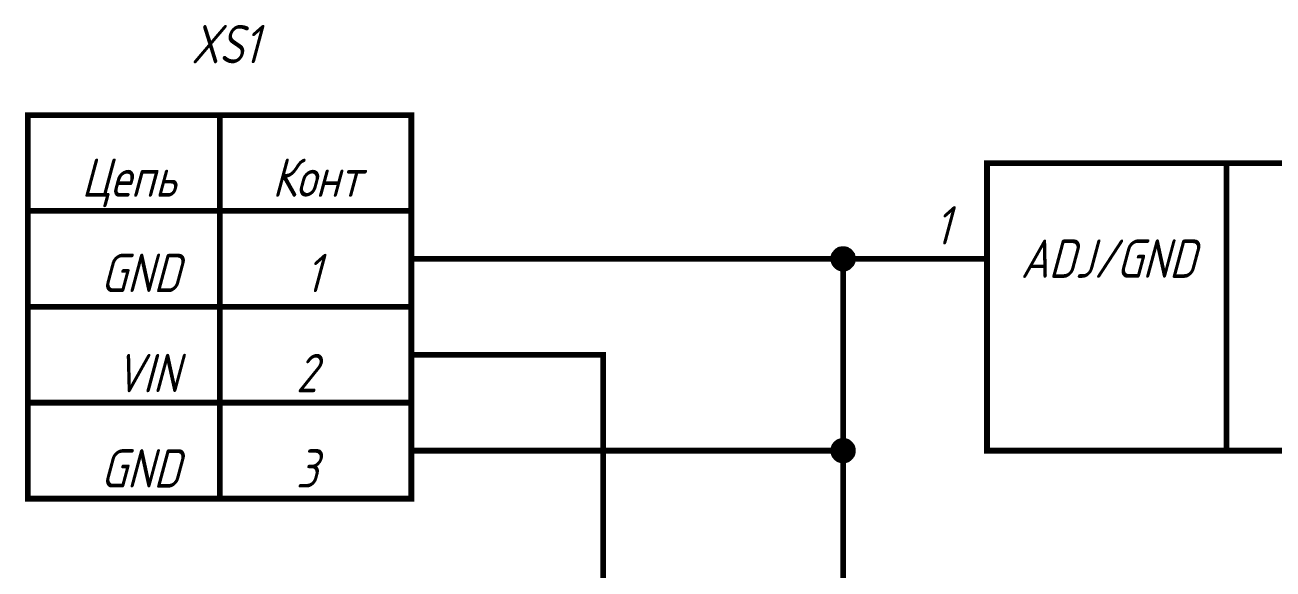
# Model space of a CAD drawing. Extents: x 260 to 1101, y 70 to 664.
# Drawn here: x 391.5 to 456.6, y 200.6 to 229 of the extents above; entities that cross this region are included whole.
import ezdxf

# ---------------------------------------------------------------- set-up
doc = ezdxf.new("R2010")
doc.units = 0
doc.header["$MEASUREMENT"] = 0
doc.layers.add('Sheet', color=255, linetype='CONTINUOUS')
doc.styles.add('GOST type A0', font='', dxfattribs={"oblique": 15, "height": 3.5})
doc.styles.get('GOST type A0').set_extended_font_data('GOST type A')

msp = doc.modelspace()

# ---------------------------------------------------------------- linework, layer by layer
at = {"layer": 'Sheet', "const_width": 0.3}
for points in [[(391.673, 224.283), (411.657, 224.283), (411.657, 204.291), (391.673, 204.291), (391.673, 224.283)], [(441.658, 221.782), (476.642, 221.782), (476.642, 206.792), (441.658, 206.792), (441.658, 221.782)]]:
    msp.add_lwpolyline(points, close=True, dxfattribs=at)
at = {"layer": 'Sheet'}
for points, const_width in [([(401.673, 224.283), (401.673, 204.291)], 0.3), ([(454.142, 221.782), (454.142, 206.792)], 0.3), ([(411.657, 219.297), (391.673, 219.297)], 0.3), ([(433.645, 216.796), (433.645, 216.827), (433.645, 216.842), (433.645, 216.873), (433.661, 216.905), (433.661, 216.92), (433.676, 216.951), (433.676, 216.967), (433.692, 216.998), (433.692, 217.013), (433.707, 217.029), (433.723, 217.06), (433.738, 217.075), (433.754, 217.091), (433.769, 217.106), (433.785, 217.138), (433.8, 217.153), (433.816, 217.169), (433.831, 217.184), (433.847, 217.2), (433.878, 217.215), (433.894, 217.215), (433.909, 217.231), (433.94, 217.246), (433.956, 217.262), (433.987, 217.262), (434.002, 217.277), (434.033, 217.277), (434.049, 217.277), (434.08, 217.293), (434.111, 217.293), (434.126, 217.293), (434.158, 217.293)], 0.3), ([(433.645, 216.796), (433.645, 216.827), (433.645, 216.842), (433.645, 216.873), (433.661, 216.905), (433.661, 216.92), (433.676, 216.951), (433.676, 216.967), (433.692, 216.998), (433.692, 217.013), (433.707, 217.029), (433.723, 217.06), (433.738, 217.075), (433.754, 217.091), (433.769, 217.106), (433.785, 217.138), (433.8, 217.153), (433.816, 217.169), (433.831, 217.184), (433.847, 217.2), (433.878, 217.215), (433.894, 217.215), (433.909, 217.231), (433.94, 217.246), (433.956, 217.262), (433.987, 217.262), (434.002, 217.277), (434.033, 217.277), (434.049, 217.277), (434.08, 217.293), (434.111, 217.293), (434.126, 217.293), (434.158, 217.293)], 0.3), ([(433.645, 216.796), (433.645, 216.827), (433.645, 216.842), (433.645, 216.873), (433.661, 216.905), (433.661, 216.92), (433.676, 216.951), (433.676, 216.967), (433.692, 216.998), (433.692, 217.013), (433.707, 217.029), (433.723, 217.06), (433.738, 217.075), (433.754, 217.091), (433.769, 217.106), (433.785, 217.138), (433.8, 217.153), (433.816, 217.169), (433.831, 217.184), (433.847, 217.2), (433.878, 217.215), (433.894, 217.215), (433.909, 217.231), (433.94, 217.246), (433.956, 217.262), (433.987, 217.262), (434.002, 217.277), (434.033, 217.277), (434.049, 217.277), (434.08, 217.293), (434.111, 217.293), (434.126, 217.293), (434.158, 217.293)], 0.3), ([(433.645, 216.796), (433.645, 216.827), (433.645, 216.842), (433.645, 216.873), (433.661, 216.905), (433.661, 216.92), (433.676, 216.951), (433.676, 216.967), (433.692, 216.998), (433.692, 217.013), (433.707, 217.029), (433.723, 217.06), (433.738, 217.075), (433.754, 217.091), (433.769, 217.106), (433.785, 217.138), (433.8, 217.153), (433.816, 217.169), (433.831, 217.184), (433.847, 217.2), (433.878, 217.215), (433.894, 217.215), (433.909, 217.231), (433.94, 217.246), (433.956, 217.262), (433.987, 217.262), (434.002, 217.277), (434.033, 217.277), (434.049, 217.277), (434.08, 217.293), (434.111, 217.293), (434.126, 217.293), (434.158, 217.293)], 0.3), ([(433.645, 216.796), (433.645, 216.827), (433.645, 216.842), (433.645, 216.873), (433.661, 216.905), (433.661, 216.92), (433.676, 216.951), (433.676, 216.967), (433.692, 216.998), (433.692, 217.013), (433.707, 217.029), (433.723, 217.06), (433.738, 217.075), (433.754, 217.091), (433.769, 217.106), (433.785, 217.138), (433.8, 217.153), (433.816, 217.169), (433.831, 217.184), (433.847, 217.2), (433.878, 217.215), (433.894, 217.215), (433.909, 217.231), (433.94, 217.246), (433.956, 217.262), (433.987, 217.262), (434.002, 217.277), (434.033, 217.277), (434.049, 217.277), (434.08, 217.293), (434.111, 217.293), (434.126, 217.293), (434.158, 217.293)], 0.0991), ([(433.645, 216.796), (433.645, 216.827), (433.645, 216.842), (433.645, 216.873), (433.661, 216.905), (433.661, 216.92), (433.676, 216.951), (433.676, 216.967), (433.692, 216.998), (433.692, 217.013), (433.707, 217.029), (433.723, 217.06), (433.738, 217.075), (433.754, 217.091), (433.769, 217.106), (433.785, 217.138), (433.8, 217.153), (433.816, 217.169), (433.831, 217.184), (433.847, 217.2), (433.878, 217.215), (433.894, 217.215), (433.909, 217.231), (433.94, 217.246), (433.956, 217.262), (433.987, 217.262), (434.002, 217.277), (434.033, 217.277), (434.049, 217.277), (434.08, 217.293), (434.111, 217.293), (434.126, 217.293), (434.158, 217.293)], 0.0991), ([(433.645, 216.796), (433.645, 216.827), (433.645, 216.842), (433.645, 216.873), (433.661, 216.905), (433.661, 216.92), (433.676, 216.951), (433.676, 216.967), (433.692, 216.998), (433.692, 217.013), (433.707, 217.029), (433.723, 217.06), (433.738, 217.075), (433.754, 217.091), (433.769, 217.106), (433.785, 217.138), (433.8, 217.153), (433.816, 217.169), (433.831, 217.184), (433.847, 217.2), (433.878, 217.215), (433.894, 217.215), (433.909, 217.231), (433.94, 217.246), (433.956, 217.262), (433.987, 217.262), (434.002, 217.277), (434.033, 217.277), (434.049, 217.277), (434.08, 217.293), (434.111, 217.293), (434.126, 217.293), (434.158, 217.293)], 0.0991), ([(433.645, 216.796), (433.645, 216.827), (433.645, 216.842), (433.645, 216.873), (433.661, 216.905), (433.661, 216.92), (433.676, 216.951), (433.676, 216.967), (433.692, 216.998), (433.692, 217.013), (433.707, 217.029), (433.723, 217.06), (433.738, 217.075), (433.754, 217.091), (433.769, 217.106), (433.785, 217.138), (433.8, 217.153), (433.816, 217.169), (433.831, 217.184), (433.847, 217.2), (433.878, 217.215), (433.894, 217.215), (433.909, 217.231), (433.94, 217.246), (433.956, 217.262), (433.987, 217.262), (434.002, 217.277), (434.033, 217.277), (434.049, 217.277), (434.08, 217.293), (434.111, 217.293), (434.126, 217.293), (434.158, 217.293)], 0.0991), ([(434.158, 217.293), (434.158, 217.293)], 0.3), ([(434.158, 217.293), (434.189, 217.293), (434.204, 217.293), (434.235, 217.293), (434.266, 217.277), (434.282, 217.277), (434.313, 217.277), (434.328, 217.262), (434.359, 217.262), (434.375, 217.246), (434.406, 217.231), (434.422, 217.215), (434.437, 217.215), (434.468, 217.2), (434.484, 217.184), (434.499, 217.169), (434.515, 217.153), (434.53, 217.138), (434.546, 217.106), (434.561, 217.091), (434.577, 217.075), (434.592, 217.06), (434.608, 217.029), (434.623, 217.013), (434.623, 216.998), (434.639, 216.967), (434.639, 216.951), (434.654, 216.92), (434.654, 216.905), (434.67, 216.873), (434.67, 216.842), (434.67, 216.827), (434.67, 216.796)], 0.3), ([(434.158, 217.293), (434.158, 217.293)], 0.3), ([(434.158, 217.293), (434.189, 217.293), (434.204, 217.293), (434.235, 217.293), (434.266, 217.277), (434.282, 217.277), (434.313, 217.277), (434.328, 217.262), (434.359, 217.262), (434.375, 217.246), (434.406, 217.231), (434.422, 217.215), (434.437, 217.215), (434.468, 217.2), (434.484, 217.184), (434.499, 217.169), (434.515, 217.153), (434.53, 217.138), (434.546, 217.106), (434.561, 217.091), (434.577, 217.075), (434.592, 217.06), (434.608, 217.029), (434.623, 217.013), (434.623, 216.998), (434.639, 216.967), (434.639, 216.951), (434.654, 216.92), (434.654, 216.905), (434.67, 216.873), (434.67, 216.842), (434.67, 216.827), (434.67, 216.796)], 0.3), ([(434.158, 217.293), (434.158, 217.293)], 0.3), ([(434.158, 217.293), (434.189, 217.293), (434.204, 217.293), (434.235, 217.293), (434.266, 217.277), (434.282, 217.277), (434.313, 217.277), (434.328, 217.262), (434.359, 217.262), (434.375, 217.246), (434.406, 217.231), (434.422, 217.215), (434.437, 217.215), (434.468, 217.2), (434.484, 217.184), (434.499, 217.169), (434.515, 217.153), (434.53, 217.138), (434.546, 217.106), (434.561, 217.091), (434.577, 217.075), (434.592, 217.06), (434.608, 217.029), (434.623, 217.013), (434.623, 216.998), (434.639, 216.967), (434.639, 216.951), (434.654, 216.92), (434.654, 216.905), (434.67, 216.873), (434.67, 216.842), (434.67, 216.827), (434.67, 216.796)], 0.3), ([(434.158, 217.293), (434.158, 217.293)], 0.3), ([(434.158, 217.293), (434.189, 217.293), (434.204, 217.293), (434.235, 217.293), (434.266, 217.277), (434.282, 217.277), (434.313, 217.277), (434.328, 217.262), (434.359, 217.262), (434.375, 217.246), (434.406, 217.231), (434.422, 217.215), (434.437, 217.215), (434.468, 217.2), (434.484, 217.184), (434.499, 217.169), (434.515, 217.153), (434.53, 217.138), (434.546, 217.106), (434.561, 217.091), (434.577, 217.075), (434.592, 217.06), (434.608, 217.029), (434.623, 217.013), (434.623, 216.998), (434.639, 216.967), (434.639, 216.951), (434.654, 216.92), (434.654, 216.905), (434.67, 216.873), (434.67, 216.842), (434.67, 216.827), (434.67, 216.796)], 0.3), ([(434.158, 217.293), (434.158, 217.293)], 0.0991), ([(434.158, 217.293), (434.189, 217.293), (434.204, 217.293), (434.235, 217.293), (434.266, 217.277), (434.282, 217.277), (434.313, 217.277), (434.328, 217.262), (434.359, 217.262), (434.375, 217.246), (434.406, 217.231), (434.422, 217.215), (434.437, 217.215), (434.468, 217.2), (434.484, 217.184), (434.499, 217.169), (434.515, 217.153), (434.53, 217.138), (434.546, 217.106), (434.561, 217.091), (434.577, 217.075), (434.592, 217.06), (434.608, 217.029), (434.623, 217.013), (434.623, 216.998), (434.639, 216.967), (434.639, 216.951), (434.654, 216.92), (434.654, 216.905), (434.67, 216.873), (434.67, 216.842), (434.67, 216.827), (434.67, 216.796)], 0.0991), ([(434.158, 217.293), (434.158, 217.293)], 0.0991), ([(434.158, 217.293), (434.189, 217.293), (434.204, 217.293), (434.235, 217.293), (434.266, 217.277), (434.282, 217.277), (434.313, 217.277), (434.328, 217.262), (434.359, 217.262), (434.375, 217.246), (434.406, 217.231), (434.422, 217.215), (434.437, 217.215), (434.468, 217.2), (434.484, 217.184), (434.499, 217.169), (434.515, 217.153), (434.53, 217.138), (434.546, 217.106), (434.561, 217.091), (434.577, 217.075), (434.592, 217.06), (434.608, 217.029), (434.623, 217.013), (434.623, 216.998), (434.639, 216.967), (434.639, 216.951), (434.654, 216.92), (434.654, 216.905), (434.67, 216.873), (434.67, 216.842), (434.67, 216.827), (434.67, 216.796)], 0.0991), ([(434.158, 217.293), (434.158, 217.293)], 0.0991), ([(434.158, 217.293), (434.189, 217.293), (434.204, 217.293), (434.235, 217.293), (434.266, 217.277), (434.282, 217.277), (434.313, 217.277), (434.328, 217.262), (434.359, 217.262), (434.375, 217.246), (434.406, 217.231), (434.422, 217.215), (434.437, 217.215), (434.468, 217.2), (434.484, 217.184), (434.499, 217.169), (434.515, 217.153), (434.53, 217.138), (434.546, 217.106), (434.561, 217.091), (434.577, 217.075), (434.592, 217.06), (434.608, 217.029), (434.623, 217.013), (434.623, 216.998), (434.639, 216.967), (434.639, 216.951), (434.654, 216.92), (434.654, 216.905), (434.67, 216.873), (434.67, 216.842), (434.67, 216.827), (434.67, 216.796)], 0.0991), ([(434.158, 217.293), (434.158, 217.293)], 0.0991), ([(434.158, 217.293), (434.189, 217.293), (434.204, 217.293), (434.235, 217.293), (434.266, 217.277), (434.282, 217.277), (434.313, 217.277), (434.328, 217.262), (434.359, 217.262), (434.375, 217.246), (434.406, 217.231), (434.422, 217.215), (434.437, 217.215), (434.468, 217.2), (434.484, 217.184), (434.499, 217.169), (434.515, 217.153), (434.53, 217.138), (434.546, 217.106), (434.561, 217.091), (434.577, 217.075), (434.592, 217.06), (434.608, 217.029), (434.623, 217.013), (434.623, 216.998), (434.639, 216.967), (434.639, 216.951), (434.654, 216.92), (434.654, 216.905), (434.67, 216.873), (434.67, 216.842), (434.67, 216.827), (434.67, 216.796)], 0.0991), ([(411.657, 216.796), (414.157, 216.796)], 0.3), ([(414.157, 216.796), (434.158, 216.796)], 0.3), ([(434.158, 216.283), (434.126, 216.283), (434.111, 216.283), (434.08, 216.283), (434.049, 216.299), (434.033, 216.299), (434.002, 216.314), (433.987, 216.314), (433.956, 216.33), (433.94, 216.33), (433.909, 216.345), (433.894, 216.361), (433.878, 216.376), (433.847, 216.392), (433.831, 216.407), (433.816, 216.423), (433.8, 216.439), (433.785, 216.454), (433.769, 216.47), (433.754, 216.485), (433.738, 216.516), (433.723, 216.532), (433.707, 216.547), (433.692, 216.578), (433.692, 216.594), (433.676, 216.625), (433.676, 216.64), (433.661, 216.672), (433.661, 216.687), (433.645, 216.718), (433.645, 216.749), (433.645, 216.765), (433.645, 216.796)], 0.3), ([(433.645, 216.796), (433.645, 216.796)], 0.3), ([(434.158, 216.283), (434.126, 216.283), (434.111, 216.283), (434.08, 216.283), (434.049, 216.299), (434.033, 216.299), (434.002, 216.314), (433.987, 216.314), (433.956, 216.33), (433.94, 216.33), (433.909, 216.345), (433.894, 216.361), (433.878, 216.376), (433.847, 216.392), (433.831, 216.407), (433.816, 216.423), (433.8, 216.439), (433.785, 216.454), (433.769, 216.47), (433.754, 216.485), (433.738, 216.516), (433.723, 216.532), (433.707, 216.547), (433.692, 216.578), (433.692, 216.594), (433.676, 216.625), (433.676, 216.64), (433.661, 216.672), (433.661, 216.687), (433.645, 216.718), (433.645, 216.749), (433.645, 216.765), (433.645, 216.796)], 0.3), ([(433.645, 216.796), (433.645, 216.796)], 0.3), ([(434.158, 216.283), (434.126, 216.283), (434.111, 216.283), (434.08, 216.283), (434.049, 216.299), (434.033, 216.299), (434.002, 216.314), (433.987, 216.314), (433.956, 216.33), (433.94, 216.33), (433.909, 216.345), (433.894, 216.361), (433.878, 216.376), (433.847, 216.392), (433.831, 216.407), (433.816, 216.423), (433.8, 216.439), (433.785, 216.454), (433.769, 216.47), (433.754, 216.485), (433.738, 216.516), (433.723, 216.532), (433.707, 216.547), (433.692, 216.578), (433.692, 216.594), (433.676, 216.625), (433.676, 216.64), (433.661, 216.672), (433.661, 216.687), (433.645, 216.718), (433.645, 216.749), (433.645, 216.765), (433.645, 216.796)], 0.3), ([(433.645, 216.796), (433.645, 216.796)], 0.3), ([(434.158, 216.283), (434.126, 216.283), (434.111, 216.283), (434.08, 216.283), (434.049, 216.299), (434.033, 216.299), (434.002, 216.314), (433.987, 216.314), (433.956, 216.33), (433.94, 216.33), (433.909, 216.345), (433.894, 216.361), (433.878, 216.376), (433.847, 216.392), (433.831, 216.407), (433.816, 216.423), (433.8, 216.439), (433.785, 216.454), (433.769, 216.47), (433.754, 216.485), (433.738, 216.516), (433.723, 216.532), (433.707, 216.547), (433.692, 216.578), (433.692, 216.594), (433.676, 216.625), (433.676, 216.64), (433.661, 216.672), (433.661, 216.687), (433.645, 216.718), (433.645, 216.749), (433.645, 216.765), (433.645, 216.796)], 0.3), ([(433.645, 216.796), (433.645, 216.796)], 0.3), ([(434.158, 216.283), (434.126, 216.283), (434.111, 216.283), (434.08, 216.283), (434.049, 216.299), (434.033, 216.299), (434.002, 216.314), (433.987, 216.314), (433.956, 216.33), (433.94, 216.33), (433.909, 216.345), (433.894, 216.361), (433.878, 216.376), (433.847, 216.392), (433.831, 216.407), (433.816, 216.423), (433.8, 216.439), (433.785, 216.454), (433.769, 216.47), (433.754, 216.485), (433.738, 216.516), (433.723, 216.532), (433.707, 216.547), (433.692, 216.578), (433.692, 216.594), (433.676, 216.625), (433.676, 216.64), (433.661, 216.672), (433.661, 216.687), (433.645, 216.718), (433.645, 216.749), (433.645, 216.765), (433.645, 216.796)], 0.0991), ([(433.645, 216.796), (433.645, 216.796)], 0.0991), ([(434.158, 216.283), (434.126, 216.283), (434.111, 216.283), (434.08, 216.283), (434.049, 216.299), (434.033, 216.299), (434.002, 216.314), (433.987, 216.314), (433.956, 216.33), (433.94, 216.33), (433.909, 216.345), (433.894, 216.361), (433.878, 216.376), (433.847, 216.392), (433.831, 216.407), (433.816, 216.423), (433.8, 216.439), (433.785, 216.454), (433.769, 216.47), (433.754, 216.485), (433.738, 216.516), (433.723, 216.532), (433.707, 216.547), (433.692, 216.578), (433.692, 216.594), (433.676, 216.625), (433.676, 216.64), (433.661, 216.672), (433.661, 216.687), (433.645, 216.718), (433.645, 216.749), (433.645, 216.765), (433.645, 216.796)], 0.0991), ([(433.645, 216.796), (433.645, 216.796)], 0.0991), ([(434.158, 216.283), (434.126, 216.283), (434.111, 216.283), (434.08, 216.283), (434.049, 216.299), (434.033, 216.299), (434.002, 216.314), (433.987, 216.314), (433.956, 216.33), (433.94, 216.33), (433.909, 216.345), (433.894, 216.361), (433.878, 216.376), (433.847, 216.392), (433.831, 216.407), (433.816, 216.423), (433.8, 216.439), (433.785, 216.454), (433.769, 216.47), (433.754, 216.485), (433.738, 216.516), (433.723, 216.532), (433.707, 216.547), (433.692, 216.578), (433.692, 216.594), (433.676, 216.625), (433.676, 216.64), (433.661, 216.672), (433.661, 216.687), (433.645, 216.718), (433.645, 216.749), (433.645, 216.765), (433.645, 216.796)], 0.0991), ([(433.645, 216.796), (433.645, 216.796)], 0.0991), ([(434.158, 216.283), (434.126, 216.283), (434.111, 216.283), (434.08, 216.283), (434.049, 216.299), (434.033, 216.299), (434.002, 216.314), (433.987, 216.314), (433.956, 216.33), (433.94, 216.33), (433.909, 216.345), (433.894, 216.361), (433.878, 216.376), (433.847, 216.392), (433.831, 216.407), (433.816, 216.423), (433.8, 216.439), (433.785, 216.454), (433.769, 216.47), (433.754, 216.485), (433.738, 216.516), (433.723, 216.532), (433.707, 216.547), (433.692, 216.578), (433.692, 216.594), (433.676, 216.625), (433.676, 216.64), (433.661, 216.672), (433.661, 216.687), (433.645, 216.718), (433.645, 216.749), (433.645, 216.765), (433.645, 216.796)], 0.0991), ([(433.645, 216.796), (433.645, 216.796)], 0.0991), ([(434.67, 216.796), (434.67, 216.765), (434.67, 216.749), (434.67, 216.718), (434.654, 216.687), (434.654, 216.672), (434.639, 216.64), (434.639, 216.625), (434.623, 216.594), (434.623, 216.578), (434.608, 216.547), (434.592, 216.532), (434.577, 216.516), (434.561, 216.485), (434.546, 216.47), (434.53, 216.454), (434.515, 216.439), (434.499, 216.423), (434.484, 216.407), (434.468, 216.392), (434.437, 216.376), (434.422, 216.361), (434.406, 216.345), (434.375, 216.33), (434.359, 216.33), (434.328, 216.314), (434.313, 216.314), (434.282, 216.299), (434.266, 216.299), (434.235, 216.283), (434.204, 216.283), (434.189, 216.283), (434.158, 216.283)], 0.3), ([(439.158, 216.796), (434.158, 216.796), (434.158, 206.792), (434.158, 179.282), (434.158, 176.797)], 0.3), ([(434.67, 216.796), (434.67, 216.765), (434.67, 216.749), (434.67, 216.718), (434.654, 216.687), (434.654, 216.672), (434.639, 216.64), (434.639, 216.625), (434.623, 216.594), (434.623, 216.578), (434.608, 216.547), (434.592, 216.532), (434.577, 216.516), (434.561, 216.485), (434.546, 216.47), (434.53, 216.454), (434.515, 216.439), (434.499, 216.423), (434.484, 216.407), (434.468, 216.392), (434.437, 216.376), (434.422, 216.361), (434.406, 216.345), (434.375, 216.33), (434.359, 216.33), (434.328, 216.314), (434.313, 216.314), (434.282, 216.299), (434.266, 216.299), (434.235, 216.283), (434.204, 216.283), (434.189, 216.283), (434.158, 216.283)], 0.3), ([(434.67, 216.796), (434.67, 216.765), (434.67, 216.749), (434.67, 216.718), (434.654, 216.687), (434.654, 216.672), (434.639, 216.64), (434.639, 216.625), (434.623, 216.594), (434.623, 216.578), (434.608, 216.547), (434.592, 216.532), (434.577, 216.516), (434.561, 216.485), (434.546, 216.47), (434.53, 216.454), (434.515, 216.439), (434.499, 216.423), (434.484, 216.407), (434.468, 216.392), (434.437, 216.376), (434.422, 216.361), (434.406, 216.345), (434.375, 216.33), (434.359, 216.33), (434.328, 216.314), (434.313, 216.314), (434.282, 216.299), (434.266, 216.299), (434.235, 216.283), (434.204, 216.283), (434.189, 216.283), (434.158, 216.283)], 0.3), ([(434.67, 216.796), (434.67, 216.765), (434.67, 216.749), (434.67, 216.718), (434.654, 216.687), (434.654, 216.672), (434.639, 216.64), (434.639, 216.625), (434.623, 216.594), (434.623, 216.578), (434.608, 216.547), (434.592, 216.532), (434.577, 216.516), (434.561, 216.485), (434.546, 216.47), (434.53, 216.454), (434.515, 216.439), (434.499, 216.423), (434.484, 216.407), (434.468, 216.392), (434.437, 216.376), (434.422, 216.361), (434.406, 216.345), (434.375, 216.33), (434.359, 216.33), (434.328, 216.314), (434.313, 216.314), (434.282, 216.299), (434.266, 216.299), (434.235, 216.283), (434.204, 216.283), (434.189, 216.283), (434.158, 216.283)], 0.3), ([(434.67, 216.796), (434.67, 216.765), (434.67, 216.749), (434.67, 216.718), (434.654, 216.687), (434.654, 216.672), (434.639, 216.64), (434.639, 216.625), (434.623, 216.594), (434.623, 216.578), (434.608, 216.547), (434.592, 216.532), (434.577, 216.516), (434.561, 216.485), (434.546, 216.47), (434.53, 216.454), (434.515, 216.439), (434.499, 216.423), (434.484, 216.407), (434.468, 216.392), (434.437, 216.376), (434.422, 216.361), (434.406, 216.345), (434.375, 216.33), (434.359, 216.33), (434.328, 216.314), (434.313, 216.314), (434.282, 216.299), (434.266, 216.299), (434.235, 216.283), (434.204, 216.283), (434.189, 216.283), (434.158, 216.283)], 0.0991), ([(434.67, 216.796), (434.67, 216.765), (434.67, 216.749), (434.67, 216.718), (434.654, 216.687), (434.654, 216.672), (434.639, 216.64), (434.639, 216.625), (434.623, 216.594), (434.623, 216.578), (434.608, 216.547), (434.592, 216.532), (434.577, 216.516), (434.561, 216.485), (434.546, 216.47), (434.53, 216.454), (434.515, 216.439), (434.499, 216.423), (434.484, 216.407), (434.468, 216.392), (434.437, 216.376), (434.422, 216.361), (434.406, 216.345), (434.375, 216.33), (434.359, 216.33), (434.328, 216.314), (434.313, 216.314), (434.282, 216.299), (434.266, 216.299), (434.235, 216.283), (434.204, 216.283), (434.189, 216.283), (434.158, 216.283)], 0.0991), ([(434.67, 216.796), (434.67, 216.765), (434.67, 216.749), (434.67, 216.718), (434.654, 216.687), (434.654, 216.672), (434.639, 216.64), (434.639, 216.625), (434.623, 216.594), (434.623, 216.578), (434.608, 216.547), (434.592, 216.532), (434.577, 216.516), (434.561, 216.485), (434.546, 216.47), (434.53, 216.454), (434.515, 216.439), (434.499, 216.423), (434.484, 216.407), (434.468, 216.392), (434.437, 216.376), (434.422, 216.361), (434.406, 216.345), (434.375, 216.33), (434.359, 216.33), (434.328, 216.314), (434.313, 216.314), (434.282, 216.299), (434.266, 216.299), (434.235, 216.283), (434.204, 216.283), (434.189, 216.283), (434.158, 216.283)], 0.0991), ([(434.67, 216.796), (434.67, 216.765), (434.67, 216.749), (434.67, 216.718), (434.654, 216.687), (434.654, 216.672), (434.639, 216.64), (434.639, 216.625), (434.623, 216.594), (434.623, 216.578), (434.608, 216.547), (434.592, 216.532), (434.577, 216.516), (434.561, 216.485), (434.546, 216.47), (434.53, 216.454), (434.515, 216.439), (434.499, 216.423), (434.484, 216.407), (434.468, 216.392), (434.437, 216.376), (434.422, 216.361), (434.406, 216.345), (434.375, 216.33), (434.359, 216.33), (434.328, 216.314), (434.313, 216.314), (434.282, 216.299), (434.266, 216.299), (434.235, 216.283), (434.204, 216.283), (434.189, 216.283), (434.158, 216.283)], 0.0991), ([(434.67, 216.796), (434.67, 216.796), (434.67, 216.796), (434.67, 216.796), (434.67, 216.796), (434.67, 216.796), (434.67, 216.796), (434.67, 216.796), (434.67, 216.796), (434.67, 216.796), (434.67, 216.796), (434.67, 216.796), (434.67, 216.796), (434.67, 216.796), (434.67, 216.796), (434.67, 216.796), (434.67, 216.796), (434.67, 216.796), (434.67, 216.796), (434.67, 216.796), (434.67, 216.796), (434.67, 216.796), (434.67, 216.796), (434.67, 216.796), (434.67, 216.796), (434.67, 216.796), (434.67, 216.796), (434.67, 216.796), (434.67, 216.796), (434.67, 216.796), (434.67, 216.796), (434.67, 216.796), (434.67, 216.796)], 0.3), ([(434.67, 216.796), (434.67, 216.796)], 0.3), ([(434.67, 216.796), (434.67, 216.796), (434.67, 216.796), (434.67, 216.796), (434.67, 216.796), (434.67, 216.796), (434.67, 216.796), (434.67, 216.796), (434.67, 216.796), (434.67, 216.796), (434.67, 216.796), (434.67, 216.796), (434.67, 216.796), (434.67, 216.796), (434.67, 216.796), (434.67, 216.796), (434.67, 216.796), (434.67, 216.796), (434.67, 216.796), (434.67, 216.796), (434.67, 216.796), (434.67, 216.796), (434.67, 216.796), (434.67, 216.796), (434.67, 216.796), (434.67, 216.796), (434.67, 216.796), (434.67, 216.796), (434.67, 216.796), (434.67, 216.796), (434.67, 216.796), (434.67, 216.796), (434.67, 216.796)], 0.3), ([(434.67, 216.796), (434.67, 216.796)], 0.3), ([(434.67, 216.796), (434.67, 216.796), (434.67, 216.796), (434.67, 216.796), (434.67, 216.796), (434.67, 216.796), (434.67, 216.796), (434.67, 216.796), (434.67, 216.796), (434.67, 216.796), (434.67, 216.796), (434.67, 216.796), (434.67, 216.796), (434.67, 216.796), (434.67, 216.796), (434.67, 216.796), (434.67, 216.796), (434.67, 216.796), (434.67, 216.796), (434.67, 216.796), (434.67, 216.796), (434.67, 216.796), (434.67, 216.796), (434.67, 216.796), (434.67, 216.796), (434.67, 216.796), (434.67, 216.796), (434.67, 216.796), (434.67, 216.796), (434.67, 216.796), (434.67, 216.796), (434.67, 216.796), (434.67, 216.796)], 0.3), ([(434.67, 216.796), (434.67, 216.796)], 0.3), ([(434.67, 216.796), (434.67, 216.796), (434.67, 216.796), (434.67, 216.796), (434.67, 216.796), (434.67, 216.796), (434.67, 216.796), (434.67, 216.796), (434.67, 216.796), (434.67, 216.796), (434.67, 216.796), (434.67, 216.796), (434.67, 216.796), (434.67, 216.796), (434.67, 216.796), (434.67, 216.796), (434.67, 216.796), (434.67, 216.796), (434.67, 216.796), (434.67, 216.796), (434.67, 216.796), (434.67, 216.796), (434.67, 216.796), (434.67, 216.796), (434.67, 216.796), (434.67, 216.796), (434.67, 216.796), (434.67, 216.796), (434.67, 216.796), (434.67, 216.796), (434.67, 216.796), (434.67, 216.796), (434.67, 216.796)], 0.3), ([(434.67, 216.796), (434.67, 216.796)], 0.3), ([(434.67, 216.796), (434.67, 216.796), (434.67, 216.796), (434.67, 216.796), (434.67, 216.796), (434.67, 216.796), (434.67, 216.796), (434.67, 216.796), (434.67, 216.796), (434.67, 216.796), (434.67, 216.796), (434.67, 216.796), (434.67, 216.796), (434.67, 216.796), (434.67, 216.796), (434.67, 216.796), (434.67, 216.796), (434.67, 216.796), (434.67, 216.796), (434.67, 216.796), (434.67, 216.796), (434.67, 216.796), (434.67, 216.796), (434.67, 216.796), (434.67, 216.796), (434.67, 216.796), (434.67, 216.796), (434.67, 216.796), (434.67, 216.796), (434.67, 216.796), (434.67, 216.796), (434.67, 216.796), (434.67, 216.796)], 0.0991), ([(434.67, 216.796), (434.67, 216.796)], 0.0991), ([(434.67, 216.796), (434.67, 216.796), (434.67, 216.796), (434.67, 216.796), (434.67, 216.796), (434.67, 216.796), (434.67, 216.796), (434.67, 216.796), (434.67, 216.796), (434.67, 216.796), (434.67, 216.796), (434.67, 216.796), (434.67, 216.796), (434.67, 216.796), (434.67, 216.796), (434.67, 216.796), (434.67, 216.796), (434.67, 216.796), (434.67, 216.796), (434.67, 216.796), (434.67, 216.796), (434.67, 216.796), (434.67, 216.796), (434.67, 216.796), (434.67, 216.796), (434.67, 216.796), (434.67, 216.796), (434.67, 216.796), (434.67, 216.796), (434.67, 216.796), (434.67, 216.796), (434.67, 216.796), (434.67, 216.796)], 0.0991), ([(434.67, 216.796), (434.67, 216.796)], 0.0991), ([(434.67, 216.796), (434.67, 216.796), (434.67, 216.796), (434.67, 216.796), (434.67, 216.796), (434.67, 216.796), (434.67, 216.796), (434.67, 216.796), (434.67, 216.796), (434.67, 216.796), (434.67, 216.796), (434.67, 216.796), (434.67, 216.796), (434.67, 216.796), (434.67, 216.796), (434.67, 216.796), (434.67, 216.796), (434.67, 216.796), (434.67, 216.796), (434.67, 216.796), (434.67, 216.796), (434.67, 216.796), (434.67, 216.796), (434.67, 216.796), (434.67, 216.796), (434.67, 216.796), (434.67, 216.796), (434.67, 216.796), (434.67, 216.796), (434.67, 216.796), (434.67, 216.796), (434.67, 216.796), (434.67, 216.796)], 0.0991), ([(434.67, 216.796), (434.67, 216.796)], 0.0991), ([(434.67, 216.796), (434.67, 216.796), (434.67, 216.796), (434.67, 216.796), (434.67, 216.796), (434.67, 216.796), (434.67, 216.796), (434.67, 216.796), (434.67, 216.796), (434.67, 216.796), (434.67, 216.796), (434.67, 216.796), (434.67, 216.796), (434.67, 216.796), (434.67, 216.796), (434.67, 216.796), (434.67, 216.796), (434.67, 216.796), (434.67, 216.796), (434.67, 216.796), (434.67, 216.796), (434.67, 216.796), (434.67, 216.796), (434.67, 216.796), (434.67, 216.796), (434.67, 216.796), (434.67, 216.796), (434.67, 216.796), (434.67, 216.796), (434.67, 216.796), (434.67, 216.796), (434.67, 216.796), (434.67, 216.796)], 0.0991), ([(434.67, 216.796), (434.67, 216.796)], 0.0991), ([(441.658, 216.796), (439.158, 216.796)], 0.3), ([(411.657, 214.295), (391.673, 214.295)], 0.3), ([(411.657, 211.794), (414.157, 211.794)], 0.3), ([(414.157, 211.794), (421.657, 211.794), (421.657, 199.29), (451.642, 199.29), (451.642, 196.789)], 0.3), ([(411.657, 209.293), (391.673, 209.293)], 0.3), ([(411.657, 206.792), (414.157, 206.792)], 0.3), ([(414.157, 206.792), (434.158, 206.792)], 0.3), ([(433.645, 206.792), (433.645, 206.823), (433.645, 206.839), (433.645, 206.87), (433.661, 206.901), (433.661, 206.917), (433.676, 206.948), (433.676, 206.963), (433.692, 206.994), (433.692, 207.01), (433.707, 207.041), (433.723, 207.056), (433.738, 207.072), (433.754, 207.103), (433.769, 207.118), (433.785, 207.134), (433.8, 207.15), (433.816, 207.165), (433.831, 207.181), (433.847, 207.196), (433.878, 207.212), (433.894, 207.227), (433.909, 207.243), (433.94, 207.258), (433.956, 207.258), (433.987, 207.274), (434.002, 207.274), (434.033, 207.289), (434.049, 207.289), (434.08, 207.305), (434.111, 207.305), (434.126, 207.305), (434.158, 207.305)], 0.3), ([(433.645, 206.792), (433.645, 206.823), (433.645, 206.839), (433.645, 206.87), (433.661, 206.901), (433.661, 206.917), (433.676, 206.948), (433.676, 206.963), (433.692, 206.994), (433.692, 207.01), (433.707, 207.041), (433.723, 207.056), (433.738, 207.072), (433.754, 207.103), (433.769, 207.118), (433.785, 207.134), (433.8, 207.15), (433.816, 207.165), (433.831, 207.181), (433.847, 207.196), (433.878, 207.212), (433.894, 207.227), (433.909, 207.243), (433.94, 207.258), (433.956, 207.258), (433.987, 207.274), (434.002, 207.274), (434.033, 207.289), (434.049, 207.289), (434.08, 207.305), (434.111, 207.305), (434.126, 207.305), (434.158, 207.305)], 0.3), ([(433.645, 206.792), (433.645, 206.823), (433.645, 206.839), (433.645, 206.87), (433.661, 206.901), (433.661, 206.917), (433.676, 206.948), (433.676, 206.963), (433.692, 206.994), (433.692, 207.01), (433.707, 207.041), (433.723, 207.056), (433.738, 207.072), (433.754, 207.103), (433.769, 207.118), (433.785, 207.134), (433.8, 207.15), (433.816, 207.165), (433.831, 207.181), (433.847, 207.196), (433.878, 207.212), (433.894, 207.227), (433.909, 207.243), (433.94, 207.258), (433.956, 207.258), (433.987, 207.274), (434.002, 207.274), (434.033, 207.289), (434.049, 207.289), (434.08, 207.305), (434.111, 207.305), (434.126, 207.305), (434.158, 207.305)], 0.3), ([(433.645, 206.792), (433.645, 206.823), (433.645, 206.839), (433.645, 206.87), (433.661, 206.901), (433.661, 206.917), (433.676, 206.948), (433.676, 206.963), (433.692, 206.994), (433.692, 207.01), (433.707, 207.041), (433.723, 207.056), (433.738, 207.072), (433.754, 207.103), (433.769, 207.118), (433.785, 207.134), (433.8, 207.15), (433.816, 207.165), (433.831, 207.181), (433.847, 207.196), (433.878, 207.212), (433.894, 207.227), (433.909, 207.243), (433.94, 207.258), (433.956, 207.258), (433.987, 207.274), (434.002, 207.274), (434.033, 207.289), (434.049, 207.289), (434.08, 207.305), (434.111, 207.305), (434.126, 207.305), (434.158, 207.305)], 0.3), ([(434.158, 206.28), (434.126, 206.28), (434.111, 206.28), (434.08, 206.28), (434.049, 206.295), (434.033, 206.295), (434.002, 206.311), (433.987, 206.311), (433.956, 206.326), (433.94, 206.326), (433.909, 206.342), (433.894, 206.357), (433.878, 206.373), (433.847, 206.388), (433.831, 206.404), (433.816, 206.419), (433.8, 206.435), (433.785, 206.451), (433.769, 206.466), (433.754, 206.482), (433.738, 206.513), (433.723, 206.528), (433.707, 206.544), (433.692, 206.575), (433.692, 206.59), (433.676, 206.621), (433.676, 206.637), (433.661, 206.668), (433.661, 206.684), (433.645, 206.715), (433.645, 206.746), (433.645, 206.761), (433.645, 206.792)], 0.3), ([(433.645, 206.792), (433.645, 206.792)], 0.3), ([(434.158, 206.28), (434.126, 206.28), (434.111, 206.28), (434.08, 206.28), (434.049, 206.295), (434.033, 206.295), (434.002, 206.311), (433.987, 206.311), (433.956, 206.326), (433.94, 206.326), (433.909, 206.342), (433.894, 206.357), (433.878, 206.373), (433.847, 206.388), (433.831, 206.404), (433.816, 206.419), (433.8, 206.435), (433.785, 206.451), (433.769, 206.466), (433.754, 206.482), (433.738, 206.513), (433.723, 206.528), (433.707, 206.544), (433.692, 206.575), (433.692, 206.59), (433.676, 206.621), (433.676, 206.637), (433.661, 206.668), (433.661, 206.684), (433.645, 206.715), (433.645, 206.746), (433.645, 206.761), (433.645, 206.792)], 0.3), ([(433.645, 206.792), (433.645, 206.792)], 0.3), ([(434.158, 206.28), (434.126, 206.28), (434.111, 206.28), (434.08, 206.28), (434.049, 206.295), (434.033, 206.295), (434.002, 206.311), (433.987, 206.311), (433.956, 206.326), (433.94, 206.326), (433.909, 206.342), (433.894, 206.357), (433.878, 206.373), (433.847, 206.388), (433.831, 206.404), (433.816, 206.419), (433.8, 206.435), (433.785, 206.451), (433.769, 206.466), (433.754, 206.482), (433.738, 206.513), (433.723, 206.528), (433.707, 206.544), (433.692, 206.575), (433.692, 206.59), (433.676, 206.621), (433.676, 206.637), (433.661, 206.668), (433.661, 206.684), (433.645, 206.715), (433.645, 206.746), (433.645, 206.761), (433.645, 206.792)], 0.3), ([(433.645, 206.792), (433.645, 206.792)], 0.3), ([(434.158, 206.28), (434.126, 206.28), (434.111, 206.28), (434.08, 206.28), (434.049, 206.295), (434.033, 206.295), (434.002, 206.311), (433.987, 206.311), (433.956, 206.326), (433.94, 206.326), (433.909, 206.342), (433.894, 206.357), (433.878, 206.373), (433.847, 206.388), (433.831, 206.404), (433.816, 206.419), (433.8, 206.435), (433.785, 206.451), (433.769, 206.466), (433.754, 206.482), (433.738, 206.513), (433.723, 206.528), (433.707, 206.544), (433.692, 206.575), (433.692, 206.59), (433.676, 206.621), (433.676, 206.637), (433.661, 206.668), (433.661, 206.684), (433.645, 206.715), (433.645, 206.746), (433.645, 206.761), (433.645, 206.792)], 0.3), ([(433.645, 206.792), (433.645, 206.792)], 0.3), ([(433.645, 206.792), (433.645, 206.823), (433.645, 206.839), (433.645, 206.87), (433.661, 206.901), (433.661, 206.917), (433.676, 206.948), (433.676, 206.963), (433.692, 206.994), (433.692, 207.01), (433.707, 207.041), (433.723, 207.056), (433.738, 207.072), (433.754, 207.103), (433.769, 207.118), (433.785, 207.134), (433.8, 207.15), (433.816, 207.165), (433.831, 207.181), (433.847, 207.196), (433.878, 207.212), (433.894, 207.227), (433.909, 207.243), (433.94, 207.258), (433.956, 207.258), (433.987, 207.274), (434.002, 207.274), (434.033, 207.289), (434.049, 207.289), (434.08, 207.305), (434.111, 207.305), (434.126, 207.305), (434.158, 207.305)], 0.0991), ([(433.645, 206.792), (433.645, 206.823), (433.645, 206.839), (433.645, 206.87), (433.661, 206.901), (433.661, 206.917), (433.676, 206.948), (433.676, 206.963), (433.692, 206.994), (433.692, 207.01), (433.707, 207.041), (433.723, 207.056), (433.738, 207.072), (433.754, 207.103), (433.769, 207.118), (433.785, 207.134), (433.8, 207.15), (433.816, 207.165), (433.831, 207.181), (433.847, 207.196), (433.878, 207.212), (433.894, 207.227), (433.909, 207.243), (433.94, 207.258), (433.956, 207.258), (433.987, 207.274), (434.002, 207.274), (434.033, 207.289), (434.049, 207.289), (434.08, 207.305), (434.111, 207.305), (434.126, 207.305), (434.158, 207.305)], 0.0991), ([(433.645, 206.792), (433.645, 206.823), (433.645, 206.839), (433.645, 206.87), (433.661, 206.901), (433.661, 206.917), (433.676, 206.948), (433.676, 206.963), (433.692, 206.994), (433.692, 207.01), (433.707, 207.041), (433.723, 207.056), (433.738, 207.072), (433.754, 207.103), (433.769, 207.118), (433.785, 207.134), (433.8, 207.15), (433.816, 207.165), (433.831, 207.181), (433.847, 207.196), (433.878, 207.212), (433.894, 207.227), (433.909, 207.243), (433.94, 207.258), (433.956, 207.258), (433.987, 207.274), (434.002, 207.274), (434.033, 207.289), (434.049, 207.289), (434.08, 207.305), (434.111, 207.305), (434.126, 207.305), (434.158, 207.305)], 0.0991), ([(433.645, 206.792), (433.645, 206.823), (433.645, 206.839), (433.645, 206.87), (433.661, 206.901), (433.661, 206.917), (433.676, 206.948), (433.676, 206.963), (433.692, 206.994), (433.692, 207.01), (433.707, 207.041), (433.723, 207.056), (433.738, 207.072), (433.754, 207.103), (433.769, 207.118), (433.785, 207.134), (433.8, 207.15), (433.816, 207.165), (433.831, 207.181), (433.847, 207.196), (433.878, 207.212), (433.894, 207.227), (433.909, 207.243), (433.94, 207.258), (433.956, 207.258), (433.987, 207.274), (434.002, 207.274), (434.033, 207.289), (434.049, 207.289), (434.08, 207.305), (434.111, 207.305), (434.126, 207.305), (434.158, 207.305)], 0.0991), ([(434.158, 206.28), (434.126, 206.28), (434.111, 206.28), (434.08, 206.28), (434.049, 206.295), (434.033, 206.295), (434.002, 206.311), (433.987, 206.311), (433.956, 206.326), (433.94, 206.326), (433.909, 206.342), (433.894, 206.357), (433.878, 206.373), (433.847, 206.388), (433.831, 206.404), (433.816, 206.419), (433.8, 206.435), (433.785, 206.451), (433.769, 206.466), (433.754, 206.482), (433.738, 206.513), (433.723, 206.528), (433.707, 206.544), (433.692, 206.575), (433.692, 206.59), (433.676, 206.621), (433.676, 206.637), (433.661, 206.668), (433.661, 206.684), (433.645, 206.715), (433.645, 206.746), (433.645, 206.761), (433.645, 206.792)], 0.0991), ([(433.645, 206.792), (433.645, 206.792)], 0.0991), ([(434.158, 206.28), (434.126, 206.28), (434.111, 206.28), (434.08, 206.28), (434.049, 206.295), (434.033, 206.295), (434.002, 206.311), (433.987, 206.311), (433.956, 206.326), (433.94, 206.326), (433.909, 206.342), (433.894, 206.357), (433.878, 206.373), (433.847, 206.388), (433.831, 206.404), (433.816, 206.419), (433.8, 206.435), (433.785, 206.451), (433.769, 206.466), (433.754, 206.482), (433.738, 206.513), (433.723, 206.528), (433.707, 206.544), (433.692, 206.575), (433.692, 206.59), (433.676, 206.621), (433.676, 206.637), (433.661, 206.668), (433.661, 206.684), (433.645, 206.715), (433.645, 206.746), (433.645, 206.761), (433.645, 206.792)], 0.0991), ([(433.645, 206.792), (433.645, 206.792)], 0.0991), ([(434.158, 206.28), (434.126, 206.28), (434.111, 206.28), (434.08, 206.28), (434.049, 206.295), (434.033, 206.295), (434.002, 206.311), (433.987, 206.311), (433.956, 206.326), (433.94, 206.326), (433.909, 206.342), (433.894, 206.357), (433.878, 206.373), (433.847, 206.388), (433.831, 206.404), (433.816, 206.419), (433.8, 206.435), (433.785, 206.451), (433.769, 206.466), (433.754, 206.482), (433.738, 206.513), (433.723, 206.528), (433.707, 206.544), (433.692, 206.575), (433.692, 206.59), (433.676, 206.621), (433.676, 206.637), (433.661, 206.668), (433.661, 206.684), (433.645, 206.715), (433.645, 206.746), (433.645, 206.761), (433.645, 206.792)], 0.0991), ([(433.645, 206.792), (433.645, 206.792)], 0.0991), ([(434.158, 206.28), (434.126, 206.28), (434.111, 206.28), (434.08, 206.28), (434.049, 206.295), (434.033, 206.295), (434.002, 206.311), (433.987, 206.311), (433.956, 206.326), (433.94, 206.326), (433.909, 206.342), (433.894, 206.357), (433.878, 206.373), (433.847, 206.388), (433.831, 206.404), (433.816, 206.419), (433.8, 206.435), (433.785, 206.451), (433.769, 206.466), (433.754, 206.482), (433.738, 206.513), (433.723, 206.528), (433.707, 206.544), (433.692, 206.575), (433.692, 206.59), (433.676, 206.621), (433.676, 206.637), (433.661, 206.668), (433.661, 206.684), (433.645, 206.715), (433.645, 206.746), (433.645, 206.761), (433.645, 206.792)], 0.0991), ([(433.645, 206.792), (433.645, 206.792)], 0.0991), ([(434.158, 207.305), (434.158, 207.305)], 0.3), ([(434.158, 207.305), (434.189, 207.305), (434.204, 207.305), (434.235, 207.305), (434.266, 207.289), (434.282, 207.289), (434.313, 207.274), (434.328, 207.274), (434.359, 207.258), (434.375, 207.258), (434.406, 207.243), (434.422, 207.227), (434.437, 207.212), (434.468, 207.196), (434.484, 207.181), (434.499, 207.165), (434.515, 207.15), (434.53, 207.134), (434.546, 207.118), (434.561, 207.103), (434.577, 207.072), (434.592, 207.056), (434.608, 207.041), (434.623, 207.01), (434.623, 206.994), (434.639, 206.963), (434.639, 206.948), (434.654, 206.917), (434.654, 206.901), (434.67, 206.87), (434.67, 206.839), (434.67, 206.823), (434.67, 206.792)], 0.3), ([(434.158, 207.305), (434.158, 207.305)], 0.3), ([(434.158, 207.305), (434.189, 207.305), (434.204, 207.305), (434.235, 207.305), (434.266, 207.289), (434.282, 207.289), (434.313, 207.274), (434.328, 207.274), (434.359, 207.258), (434.375, 207.258), (434.406, 207.243), (434.422, 207.227), (434.437, 207.212), (434.468, 207.196), (434.484, 207.181), (434.499, 207.165), (434.515, 207.15), (434.53, 207.134), (434.546, 207.118), (434.561, 207.103), (434.577, 207.072), (434.592, 207.056), (434.608, 207.041), (434.623, 207.01), (434.623, 206.994), (434.639, 206.963), (434.639, 206.948), (434.654, 206.917), (434.654, 206.901), (434.67, 206.87), (434.67, 206.839), (434.67, 206.823), (434.67, 206.792)], 0.3), ([(434.158, 207.305), (434.158, 207.305)], 0.3), ([(434.158, 207.305), (434.189, 207.305), (434.204, 207.305), (434.235, 207.305), (434.266, 207.289), (434.282, 207.289), (434.313, 207.274), (434.328, 207.274), (434.359, 207.258), (434.375, 207.258), (434.406, 207.243), (434.422, 207.227), (434.437, 207.212), (434.468, 207.196), (434.484, 207.181), (434.499, 207.165), (434.515, 207.15), (434.53, 207.134), (434.546, 207.118), (434.561, 207.103), (434.577, 207.072), (434.592, 207.056), (434.608, 207.041), (434.623, 207.01), (434.623, 206.994), (434.639, 206.963), (434.639, 206.948), (434.654, 206.917), (434.654, 206.901), (434.67, 206.87), (434.67, 206.839), (434.67, 206.823), (434.67, 206.792)], 0.3), ([(434.158, 207.305), (434.158, 207.305)], 0.3), ([(434.158, 207.305), (434.189, 207.305), (434.204, 207.305), (434.235, 207.305), (434.266, 207.289), (434.282, 207.289), (434.313, 207.274), (434.328, 207.274), (434.359, 207.258), (434.375, 207.258), (434.406, 207.243), (434.422, 207.227), (434.437, 207.212), (434.468, 207.196), (434.484, 207.181), (434.499, 207.165), (434.515, 207.15), (434.53, 207.134), (434.546, 207.118), (434.561, 207.103), (434.577, 207.072), (434.592, 207.056), (434.608, 207.041), (434.623, 207.01), (434.623, 206.994), (434.639, 206.963), (434.639, 206.948), (434.654, 206.917), (434.654, 206.901), (434.67, 206.87), (434.67, 206.839), (434.67, 206.823), (434.67, 206.792)], 0.3), ([(434.67, 206.792), (434.67, 206.761), (434.67, 206.746), (434.67, 206.715), (434.654, 206.684), (434.654, 206.668), (434.639, 206.637), (434.639, 206.621), (434.623, 206.59), (434.623, 206.575), (434.608, 206.544), (434.592, 206.528), (434.577, 206.513), (434.561, 206.482), (434.546, 206.466), (434.53, 206.451), (434.515, 206.435), (434.499, 206.419), (434.484, 206.404), (434.468, 206.388), (434.437, 206.373), (434.422, 206.357), (434.406, 206.342), (434.375, 206.326), (434.359, 206.326), (434.328, 206.311), (434.313, 206.311), (434.282, 206.295), (434.266, 206.295), (434.235, 206.28), (434.204, 206.28), (434.189, 206.28), (434.158, 206.28)], 0.3), ([(434.67, 206.792), (434.67, 206.761), (434.67, 206.746), (434.67, 206.715), (434.654, 206.684), (434.654, 206.668), (434.639, 206.637), (434.639, 206.621), (434.623, 206.59), (434.623, 206.575), (434.608, 206.544), (434.592, 206.528), (434.577, 206.513), (434.561, 206.482), (434.546, 206.466), (434.53, 206.451), (434.515, 206.435), (434.499, 206.419), (434.484, 206.404), (434.468, 206.388), (434.437, 206.373), (434.422, 206.357), (434.406, 206.342), (434.375, 206.326), (434.359, 206.326), (434.328, 206.311), (434.313, 206.311), (434.282, 206.295), (434.266, 206.295), (434.235, 206.28), (434.204, 206.28), (434.189, 206.28), (434.158, 206.28)], 0.3), ([(434.67, 206.792), (434.67, 206.761), (434.67, 206.746), (434.67, 206.715), (434.654, 206.684), (434.654, 206.668), (434.639, 206.637), (434.639, 206.621), (434.623, 206.59), (434.623, 206.575), (434.608, 206.544), (434.592, 206.528), (434.577, 206.513), (434.561, 206.482), (434.546, 206.466), (434.53, 206.451), (434.515, 206.435), (434.499, 206.419), (434.484, 206.404), (434.468, 206.388), (434.437, 206.373), (434.422, 206.357), (434.406, 206.342), (434.375, 206.326), (434.359, 206.326), (434.328, 206.311), (434.313, 206.311), (434.282, 206.295), (434.266, 206.295), (434.235, 206.28), (434.204, 206.28), (434.189, 206.28), (434.158, 206.28)], 0.3), ([(434.67, 206.792), (434.67, 206.761), (434.67, 206.746), (434.67, 206.715), (434.654, 206.684), (434.654, 206.668), (434.639, 206.637), (434.639, 206.621), (434.623, 206.59), (434.623, 206.575), (434.608, 206.544), (434.592, 206.528), (434.577, 206.513), (434.561, 206.482), (434.546, 206.466), (434.53, 206.451), (434.515, 206.435), (434.499, 206.419), (434.484, 206.404), (434.468, 206.388), (434.437, 206.373), (434.422, 206.357), (434.406, 206.342), (434.375, 206.326), (434.359, 206.326), (434.328, 206.311), (434.313, 206.311), (434.282, 206.295), (434.266, 206.295), (434.235, 206.28), (434.204, 206.28), (434.189, 206.28), (434.158, 206.28)], 0.3), ([(434.158, 207.305), (434.158, 207.305)], 0.0991), ([(434.158, 207.305), (434.189, 207.305), (434.204, 207.305), (434.235, 207.305), (434.266, 207.289), (434.282, 207.289), (434.313, 207.274), (434.328, 207.274), (434.359, 207.258), (434.375, 207.258), (434.406, 207.243), (434.422, 207.227), (434.437, 207.212), (434.468, 207.196), (434.484, 207.181), (434.499, 207.165), (434.515, 207.15), (434.53, 207.134), (434.546, 207.118), (434.561, 207.103), (434.577, 207.072), (434.592, 207.056), (434.608, 207.041), (434.623, 207.01), (434.623, 206.994), (434.639, 206.963), (434.639, 206.948), (434.654, 206.917), (434.654, 206.901), (434.67, 206.87), (434.67, 206.839), (434.67, 206.823), (434.67, 206.792)], 0.0991), ([(434.158, 207.305), (434.158, 207.305)], 0.0991), ([(434.158, 207.305), (434.189, 207.305), (434.204, 207.305), (434.235, 207.305), (434.266, 207.289), (434.282, 207.289), (434.313, 207.274), (434.328, 207.274), (434.359, 207.258), (434.375, 207.258), (434.406, 207.243), (434.422, 207.227), (434.437, 207.212), (434.468, 207.196), (434.484, 207.181), (434.499, 207.165), (434.515, 207.15), (434.53, 207.134), (434.546, 207.118), (434.561, 207.103), (434.577, 207.072), (434.592, 207.056), (434.608, 207.041), (434.623, 207.01), (434.623, 206.994), (434.639, 206.963), (434.639, 206.948), (434.654, 206.917), (434.654, 206.901), (434.67, 206.87), (434.67, 206.839), (434.67, 206.823), (434.67, 206.792)], 0.0991), ([(434.158, 207.305), (434.158, 207.305)], 0.0991), ([(434.158, 207.305), (434.189, 207.305), (434.204, 207.305), (434.235, 207.305), (434.266, 207.289), (434.282, 207.289), (434.313, 207.274), (434.328, 207.274), (434.359, 207.258), (434.375, 207.258), (434.406, 207.243), (434.422, 207.227), (434.437, 207.212), (434.468, 207.196), (434.484, 207.181), (434.499, 207.165), (434.515, 207.15), (434.53, 207.134), (434.546, 207.118), (434.561, 207.103), (434.577, 207.072), (434.592, 207.056), (434.608, 207.041), (434.623, 207.01), (434.623, 206.994), (434.639, 206.963), (434.639, 206.948), (434.654, 206.917), (434.654, 206.901), (434.67, 206.87), (434.67, 206.839), (434.67, 206.823), (434.67, 206.792)], 0.0991), ([(434.158, 207.305), (434.158, 207.305)], 0.0991), ([(434.158, 207.305), (434.189, 207.305), (434.204, 207.305), (434.235, 207.305), (434.266, 207.289), (434.282, 207.289), (434.313, 207.274), (434.328, 207.274), (434.359, 207.258), (434.375, 207.258), (434.406, 207.243), (434.422, 207.227), (434.437, 207.212), (434.468, 207.196), (434.484, 207.181), (434.499, 207.165), (434.515, 207.15), (434.53, 207.134), (434.546, 207.118), (434.561, 207.103), (434.577, 207.072), (434.592, 207.056), (434.608, 207.041), (434.623, 207.01), (434.623, 206.994), (434.639, 206.963), (434.639, 206.948), (434.654, 206.917), (434.654, 206.901), (434.67, 206.87), (434.67, 206.839), (434.67, 206.823), (434.67, 206.792)], 0.0991), ([(434.67, 206.792), (434.67, 206.761), (434.67, 206.746), (434.67, 206.715), (434.654, 206.684), (434.654, 206.668), (434.639, 206.637), (434.639, 206.621), (434.623, 206.59), (434.623, 206.575), (434.608, 206.544), (434.592, 206.528), (434.577, 206.513), (434.561, 206.482), (434.546, 206.466), (434.53, 206.451), (434.515, 206.435), (434.499, 206.419), (434.484, 206.404), (434.468, 206.388), (434.437, 206.373), (434.422, 206.357), (434.406, 206.342), (434.375, 206.326), (434.359, 206.326), (434.328, 206.311), (434.313, 206.311), (434.282, 206.295), (434.266, 206.295), (434.235, 206.28), (434.204, 206.28), (434.189, 206.28), (434.158, 206.28)], 0.0991), ([(434.67, 206.792), (434.67, 206.761), (434.67, 206.746), (434.67, 206.715), (434.654, 206.684), (434.654, 206.668), (434.639, 206.637), (434.639, 206.621), (434.623, 206.59), (434.623, 206.575), (434.608, 206.544), (434.592, 206.528), (434.577, 206.513), (434.561, 206.482), (434.546, 206.466), (434.53, 206.451), (434.515, 206.435), (434.499, 206.419), (434.484, 206.404), (434.468, 206.388), (434.437, 206.373), (434.422, 206.357), (434.406, 206.342), (434.375, 206.326), (434.359, 206.326), (434.328, 206.311), (434.313, 206.311), (434.282, 206.295), (434.266, 206.295), (434.235, 206.28), (434.204, 206.28), (434.189, 206.28), (434.158, 206.28)], 0.0991), ([(434.67, 206.792), (434.67, 206.761), (434.67, 206.746), (434.67, 206.715), (434.654, 206.684), (434.654, 206.668), (434.639, 206.637), (434.639, 206.621), (434.623, 206.59), (434.623, 206.575), (434.608, 206.544), (434.592, 206.528), (434.577, 206.513), (434.561, 206.482), (434.546, 206.466), (434.53, 206.451), (434.515, 206.435), (434.499, 206.419), (434.484, 206.404), (434.468, 206.388), (434.437, 206.373), (434.422, 206.357), (434.406, 206.342), (434.375, 206.326), (434.359, 206.326), (434.328, 206.311), (434.313, 206.311), (434.282, 206.295), (434.266, 206.295), (434.235, 206.28), (434.204, 206.28), (434.189, 206.28), (434.158, 206.28)], 0.0991), ([(434.67, 206.792), (434.67, 206.761), (434.67, 206.746), (434.67, 206.715), (434.654, 206.684), (434.654, 206.668), (434.639, 206.637), (434.639, 206.621), (434.623, 206.59), (434.623, 206.575), (434.608, 206.544), (434.592, 206.528), (434.577, 206.513), (434.561, 206.482), (434.546, 206.466), (434.53, 206.451), (434.515, 206.435), (434.499, 206.419), (434.484, 206.404), (434.468, 206.388), (434.437, 206.373), (434.422, 206.357), (434.406, 206.342), (434.375, 206.326), (434.359, 206.326), (434.328, 206.311), (434.313, 206.311), (434.282, 206.295), (434.266, 206.295), (434.235, 206.28), (434.204, 206.28), (434.189, 206.28), (434.158, 206.28)], 0.0991), ([(434.67, 206.792), (434.67, 206.792), (434.67, 206.792), (434.67, 206.792), (434.67, 206.792), (434.67, 206.792), (434.67, 206.792), (434.67, 206.792), (434.67, 206.792), (434.67, 206.792), (434.67, 206.792), (434.67, 206.792), (434.67, 206.792), (434.67, 206.792), (434.67, 206.792), (434.67, 206.792), (434.67, 206.792), (434.67, 206.792), (434.67, 206.792), (434.67, 206.792), (434.67, 206.792), (434.67, 206.792), (434.67, 206.792), (434.67, 206.792), (434.67, 206.792), (434.67, 206.792), (434.67, 206.792), (434.67, 206.792), (434.67, 206.792), (434.67, 206.792), (434.67, 206.792), (434.67, 206.792), (434.67, 206.792)], 0.3), ([(434.67, 206.792), (434.67, 206.792)], 0.3), ([(434.67, 206.792), (434.67, 206.792), (434.67, 206.792), (434.67, 206.792), (434.67, 206.792), (434.67, 206.792), (434.67, 206.792), (434.67, 206.792), (434.67, 206.792), (434.67, 206.792), (434.67, 206.792), (434.67, 206.792), (434.67, 206.792), (434.67, 206.792), (434.67, 206.792), (434.67, 206.792), (434.67, 206.792), (434.67, 206.792), (434.67, 206.792), (434.67, 206.792), (434.67, 206.792), (434.67, 206.792), (434.67, 206.792), (434.67, 206.792), (434.67, 206.792), (434.67, 206.792), (434.67, 206.792), (434.67, 206.792), (434.67, 206.792), (434.67, 206.792), (434.67, 206.792), (434.67, 206.792), (434.67, 206.792)], 0.3), ([(434.67, 206.792), (434.67, 206.792)], 0.3), ([(434.67, 206.792), (434.67, 206.792), (434.67, 206.792), (434.67, 206.792), (434.67, 206.792), (434.67, 206.792), (434.67, 206.792), (434.67, 206.792), (434.67, 206.792), (434.67, 206.792), (434.67, 206.792), (434.67, 206.792), (434.67, 206.792), (434.67, 206.792), (434.67, 206.792), (434.67, 206.792), (434.67, 206.792), (434.67, 206.792), (434.67, 206.792), (434.67, 206.792), (434.67, 206.792), (434.67, 206.792), (434.67, 206.792), (434.67, 206.792), (434.67, 206.792), (434.67, 206.792), (434.67, 206.792), (434.67, 206.792), (434.67, 206.792), (434.67, 206.792), (434.67, 206.792), (434.67, 206.792), (434.67, 206.792)], 0.3), ([(434.67, 206.792), (434.67, 206.792)], 0.3), ([(434.67, 206.792), (434.67, 206.792), (434.67, 206.792), (434.67, 206.792), (434.67, 206.792), (434.67, 206.792), (434.67, 206.792), (434.67, 206.792), (434.67, 206.792), (434.67, 206.792), (434.67, 206.792), (434.67, 206.792), (434.67, 206.792), (434.67, 206.792), (434.67, 206.792), (434.67, 206.792), (434.67, 206.792), (434.67, 206.792), (434.67, 206.792), (434.67, 206.792), (434.67, 206.792), (434.67, 206.792), (434.67, 206.792), (434.67, 206.792), (434.67, 206.792), (434.67, 206.792), (434.67, 206.792), (434.67, 206.792), (434.67, 206.792), (434.67, 206.792), (434.67, 206.792), (434.67, 206.792), (434.67, 206.792)], 0.3), ([(434.67, 206.792), (434.67, 206.792)], 0.3), ([(434.67, 206.792), (434.67, 206.792), (434.67, 206.792), (434.67, 206.792), (434.67, 206.792), (434.67, 206.792), (434.67, 206.792), (434.67, 206.792), (434.67, 206.792), (434.67, 206.792), (434.67, 206.792), (434.67, 206.792), (434.67, 206.792), (434.67, 206.792), (434.67, 206.792), (434.67, 206.792), (434.67, 206.792), (434.67, 206.792), (434.67, 206.792), (434.67, 206.792), (434.67, 206.792), (434.67, 206.792), (434.67, 206.792), (434.67, 206.792), (434.67, 206.792), (434.67, 206.792), (434.67, 206.792), (434.67, 206.792), (434.67, 206.792), (434.67, 206.792), (434.67, 206.792), (434.67, 206.792), (434.67, 206.792)], 0.0991), ([(434.67, 206.792), (434.67, 206.792)], 0.0991), ([(434.67, 206.792), (434.67, 206.792), (434.67, 206.792), (434.67, 206.792), (434.67, 206.792), (434.67, 206.792), (434.67, 206.792), (434.67, 206.792), (434.67, 206.792), (434.67, 206.792), (434.67, 206.792), (434.67, 206.792), (434.67, 206.792), (434.67, 206.792), (434.67, 206.792), (434.67, 206.792), (434.67, 206.792), (434.67, 206.792), (434.67, 206.792), (434.67, 206.792), (434.67, 206.792), (434.67, 206.792), (434.67, 206.792), (434.67, 206.792), (434.67, 206.792), (434.67, 206.792), (434.67, 206.792), (434.67, 206.792), (434.67, 206.792), (434.67, 206.792), (434.67, 206.792), (434.67, 206.792), (434.67, 206.792)], 0.0991), ([(434.67, 206.792), (434.67, 206.792)], 0.0991), ([(434.67, 206.792), (434.67, 206.792), (434.67, 206.792), (434.67, 206.792), (434.67, 206.792), (434.67, 206.792), (434.67, 206.792), (434.67, 206.792), (434.67, 206.792), (434.67, 206.792), (434.67, 206.792), (434.67, 206.792), (434.67, 206.792), (434.67, 206.792), (434.67, 206.792), (434.67, 206.792), (434.67, 206.792), (434.67, 206.792), (434.67, 206.792), (434.67, 206.792), (434.67, 206.792), (434.67, 206.792), (434.67, 206.792), (434.67, 206.792), (434.67, 206.792), (434.67, 206.792), (434.67, 206.792), (434.67, 206.792), (434.67, 206.792), (434.67, 206.792), (434.67, 206.792), (434.67, 206.792), (434.67, 206.792)], 0.0991), ([(434.67, 206.792), (434.67, 206.792)], 0.0991), ([(434.67, 206.792), (434.67, 206.792), (434.67, 206.792), (434.67, 206.792), (434.67, 206.792), (434.67, 206.792), (434.67, 206.792), (434.67, 206.792), (434.67, 206.792), (434.67, 206.792), (434.67, 206.792), (434.67, 206.792), (434.67, 206.792), (434.67, 206.792), (434.67, 206.792), (434.67, 206.792), (434.67, 206.792), (434.67, 206.792), (434.67, 206.792), (434.67, 206.792), (434.67, 206.792), (434.67, 206.792), (434.67, 206.792), (434.67, 206.792), (434.67, 206.792), (434.67, 206.792), (434.67, 206.792), (434.67, 206.792), (434.67, 206.792), (434.67, 206.792), (434.67, 206.792), (434.67, 206.792), (434.67, 206.792)], 0.0991), ([(434.67, 206.792), (434.67, 206.792)], 0.0991)]:
    msp.add_lwpolyline(points, dxfattribs=dict(at, const_width=const_width))
at = {"layer": 'Sheet', "const_width": 0.508}
for points in [[(433.809, 216.797, 1), (434.317, 216.797, 1)], [(433.809, 206.797, 1), (434.317, 206.797, 1)]]:
    msp.add_lwpolyline(points, format="xyb", close=True, dxfattribs=at)

# ---------------------------------------------------------------- texts
at = {"layer": 'Sheet', "style": 'GOST type A0', "oblique": 15}
for s, p in [('XS1', (400.182, 226.986)), ('Цепь', (394.468, 220.027)), ('Конт', (404.406, 220.027)), ('1', (438.94, 217.541)), ('ADJ/GND', (443.412, 215.802)), ('GND', (395.462, 215.056)), ('1', (406.145, 215.056)), ('VIN', (396.207, 209.837)), ('2', (405.648, 209.837)), ('GND', (395.462, 204.866)), ('3', (405.648, 204.866))]:
    msp.add_text(s, height=2, dxfattribs=at).set_placement(p)

doc.saveas('drawing.dxf')
